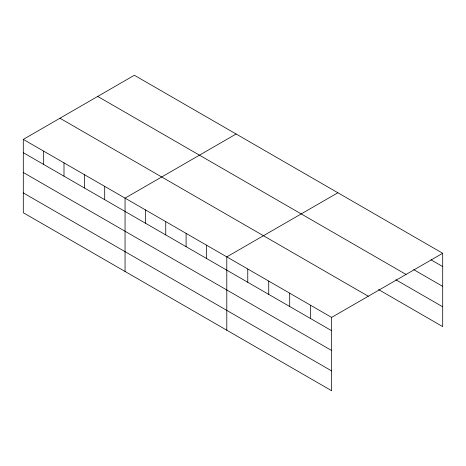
<?xml version="1.0" encoding="UTF-8"?>
<svg xmlns="http://www.w3.org/2000/svg" width="466" height="466" viewBox="0 0 466 466"><rect width="100%" height="100%" fill="white"/><g stroke="black" fill="none" stroke-linecap="round" stroke-linejoin="round"><path stroke-width="0.7" d="M23.3 139.386L331.635 317.404L331.635 390.735L23.3 212.723L23.3 139.386L134.365 75.265L442.7 253.277L442.7 326.614L378.567 289.584M236.116 134.01L125.051 198.132L125.051 271.468M337.867 192.755L226.796 256.877L226.796 330.213M331.635 317.404L442.7 253.277M430.986 259.812L442.7 266.575M413.715 269.651L442.7 286.386M97.714 96.427L406.049 274.439M395.832 279.74L442.7 306.797M59.951 118.23L368.286 296.242M23.3 152.685L331.635 330.697M23.3 172.496L331.635 350.514M23.3 192.912L331.635 370.924M310.665 305.3L310.665 318.593M289.701 293.19L289.701 306.488M268.731 281.085L268.731 294.384M247.766 268.981L247.766 282.28M206.45 245.128L206.45 258.426M186.097 233.379L186.097 246.677M165.75 221.63L165.75 234.928M145.398 209.881L145.398 223.179M104.699 186.383L104.699 199.681M84.352 174.633L84.352 187.932M63.999 162.884L63.999 176.183M43.653 151.135L43.653 164.434"/></g></svg>
